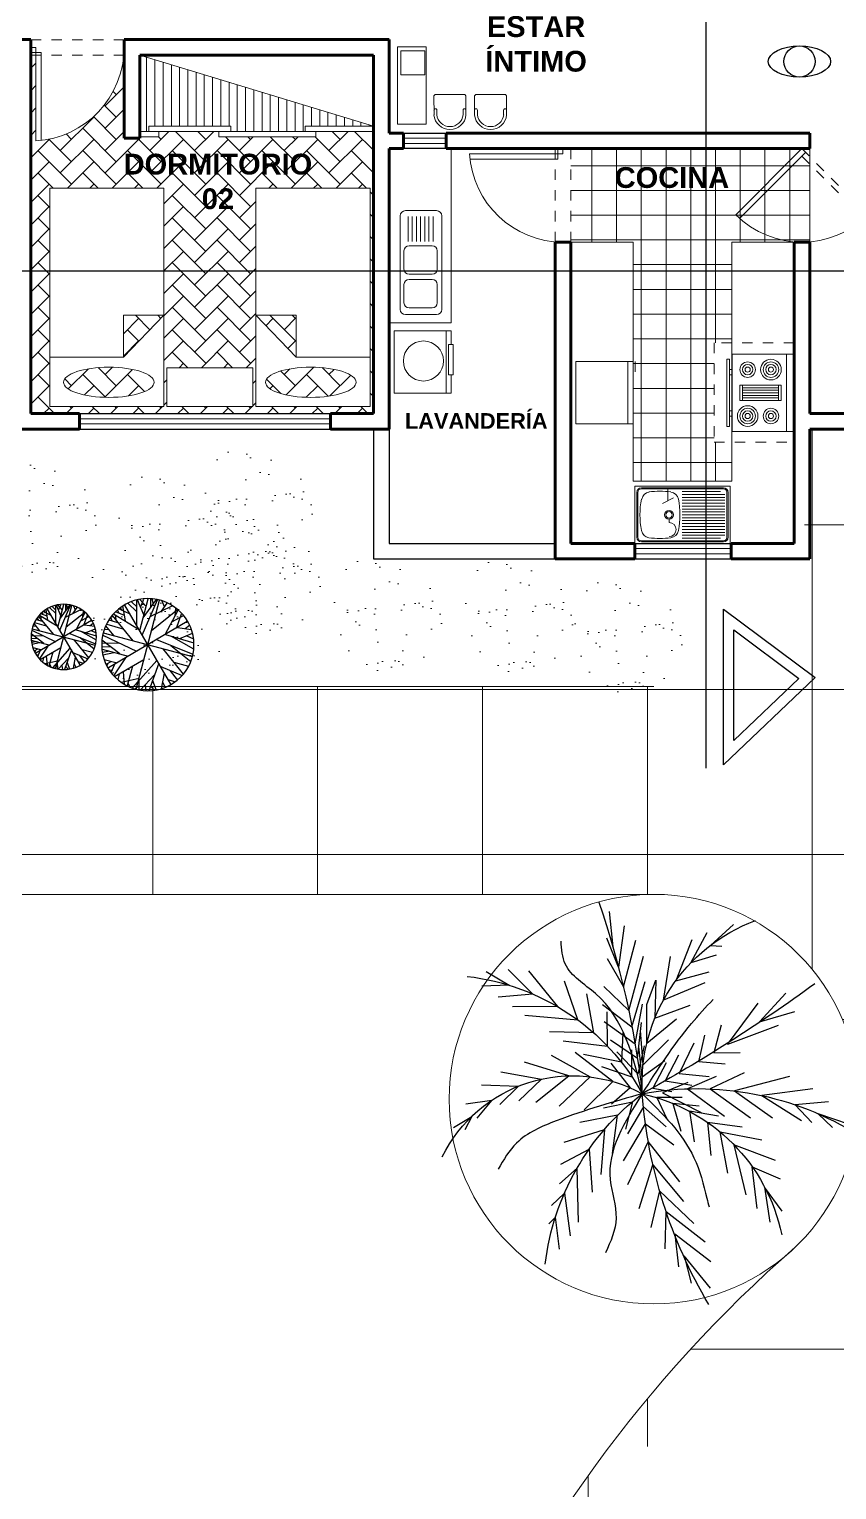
# Model space of a CAD drawing. Header units: millimetres. Extents: x 287 to 445, y 520 to 576.
# Drawn here: x 315.92 to 323.69, y 551.1 to 565.16 of the extents above; entities that cross this region are included whole.
import ezdxf

# ---------------------------------------------------------------- set-up
doc = ezdxf.new("R2010")
doc.units = ezdxf.units.MM
doc.header["$LTSCALE"] = 0.015
doc.linetypes.add('DASHED2', pattern=[9.525, 6.35, -3.175])
doc.layers.add('01 Corte', color=10, linetype='Continuous')
doc.layers.add('puntos alameda', color=94, linetype='Continuous')
for name, color, linetype, lineweight in [('Muebles', 11, 'Continuous', 20), ('Muros', 41, 'Continuous', 60), ('Muros Bajos', 20, 'Continuous', 30), ('pasto', 56, 'Continuous', 5), ('PISOS', 7, 'Continuous', 18), ('Proyecciones', 46, 'Continuous', 0), ('Puertas', 31, 'Continuous', 20), ('Texto', 133, 'Continuous', 20), ('Texturas', 38, 'Continuous', 0), ('Ventanas', 130, 'Continuous', 20), ('vereda', 31, 'Continuous', 13)]:
    doc.layers.add(name, color=color, linetype=linetype, lineweight=lineweight)

# ---------------------------------------------------------------- blocks, each defined once
blk = doc.blocks.new('lavanderia')
at = {"layer": 'Muebles'}
for p, q in [((417.526, 540.508), (417.826, 540.508)), ((417.476, 540.458), (417.476, 539.558)), ((417.552, 540.211), (417.552, 540.451)), ((417.592, 540.211), (417.592, 540.451)), ((417.632, 540.211), (417.632, 540.451)), ((417.632, 540.211), (417.632, 540.451)), ((417.672, 540.211), (417.672, 540.451)), ((417.712, 540.211), (417.712, 540.451)), ((417.752, 540.211), (417.752, 540.451)), ((417.752, 540.211), (417.752, 540.451)), ((417.792, 540.211), (417.792, 540.451)), ((417.876, 540.458), (417.876, 539.558)), ((417.512, 539.946), (417.512, 540.121)), ((417.562, 540.171), (417.782, 540.171)), ((417.832, 540.121), (417.832, 539.946)), ((417.512, 539.621), (417.512, 539.796)), ((417.562, 539.896), (417.782, 539.896)), ((417.562, 539.846), (417.782, 539.846)), ((417.832, 539.796), (417.832, 539.621)), ((417.826, 539.508), (417.526, 539.508)), ((417.562, 539.571), (417.782, 539.571))]:
    blk.add_line(p, q, dxfattribs=at)
for centre, start, end in [((417.526, 540.458), 90, 180), ((417.826, 540.458), 360, 90), ((417.562, 540.121), 90, 180), ((417.782, 540.121), 360, 90), ((417.562, 539.946), 180, 270), ((417.782, 539.946), 270, 360), ((417.562, 539.796), 90, 180), ((417.782, 539.796), 0, 90), ((417.526, 539.558), 180, 270), ((417.562, 539.621), 180, 270), ((417.782, 539.621), 270, 0), ((417.826, 539.558), 270, 360)]:
    blk.add_arc(centre, 0.05, start, end, dxfattribs=at)
blk = doc.blocks.new('lavadora')
at = {"layer": 'Muebles'}
for p, q in [((405.282, 529.162), (405.282, 528.562)), ((405.332, 529.162), (405.332, 528.562)), ((405.882, 529.162), (405.332, 529.162)), ((405.832, 528.562), (405.832, 529.162)), ((405.882, 529.032), (405.882, 529.162)), ((405.882, 528.562), (405.882, 528.739)), ((405.332, 528.562), (405.882, 528.562))]:
    blk.add_line(p, q, dxfattribs=at)
blk.add_lwpolyline([(405.854, 529.032), (405.9, 529.032), (405.9, 528.739), (405.854, 528.739)], close=True, dxfattribs=at)
blk.add_circle((405.613, 528.873), 0.193, dxfattribs=at)
blk = doc.blocks.new('sila')
at = {"layer": 'Muebles'}
for p, q in [((422.054, 545.478), (421.924, 545.348)), ((422.073, 545.457), (422.042, 545.426)), ((421.924, 545.332), (421.924, 545.348)), ((422.126, 545.13), (421.924, 545.332)), ((422.251, 545.279), (422.22, 545.248)), ((422.142, 545.13), (422.126, 545.13)), ((422.271, 545.26), (422.142, 545.13))]:
    blk.add_line(p, q, dxfattribs=at)
for centre, radius, start, end in [((422.032, 545.436), 0.014, 135, 315), ((422.153, 545.359), 0.155, 319.9791, 130.0209), ((422.153, 545.359), 0.127, 320.5027, 129.4973), ((422.23, 545.238), 0.014, 135, 315)]:
    blk.add_arc(centre, radius, start, end, dxfattribs=at)
blk = doc.blocks.new('persona')
blk.add_circle((422.895, 544.36), 0.15)
blk.add_ellipse((422.895, 544.36), major_axis=(0.3, 0), ratio=0.5)
blk = doc.blocks.new('cama 001')
at = {"layer": 'Muebles'}
for p, q in [((404.394, 530.802), (404.394, 528.702)), ((405.494, 530.802), (404.394, 530.802)), ((405.494, 528.702), (405.494, 530.802)), ((404.394, 529.579), (404.784, 529.176)), ((404.784, 529.579), (404.394, 529.579)), ((404.784, 529.176), (404.784, 529.579)), ((404.784, 529.176), (405.494, 529.176)), ((404.394, 528.702), (405.494, 528.702))]:
    blk.add_line(p, q, dxfattribs=at)
at = {"layer": 'Muebles', "extrusion": (0, 0, -1)}
blk.add_ellipse((404.924, 528.934), major_axis=(0.436, 0), ratio=0.332956, dxfattribs=at)
blk = doc.blocks.new('p04')
at = {"layer": 'Proyecciones', "linetype": 'DASHED2'}
for p, q in [((451.095, 543.079), (451.995, 543.079)), ((451.095, 542.929), (451.995, 542.929))]:
    blk.add_line(p, q, dxfattribs=at)
at = {"layer": 'Puertas'}
for p, q in [((451.145, 543.902), (451.145, 543.004)), ((451.195, 543.898), (451.195, 543.054)), ((451.095, 543.054), (451.195, 543.054)), ((451.095, 543.004), (451.145, 543.004))]:
    blk.add_line(p, q, dxfattribs=at)
blk.add_arc((451.095, 543.004), 0.9, 0, 86.8153, dxfattribs=at)
blk = doc.blocks.new('refrigeradora')
at = {"layer": 'Muebles'}
for p, q in [((420.11, 549.881), (420.11, 550.481)), ((420.16, 550.481), (420.71, 550.481)), ((420.16, 549.881), (420.16, 550.481)), ((420.66, 550.481), (420.66, 549.881)), ((420.71, 550.481), (420.71, 549.881)), ((420.73, 549.881), (420.73, 549.981)), ((420.71, 549.881), (420.16, 549.881))]:
    blk.add_line(p, q, dxfattribs=at)
blk = doc.blocks.new('cocina')
at = {"layer": 'Muebles'}
for p, q in [((421.594, 544.645), (421.594, 545.241)), ((421.594, 545.241), (422.339, 545.241)), ((421.594, 545.167), (422.339, 545.167)), ((422.339, 545.241), (422.339, 544.645)), ((421.892, 544.72), (421.892, 545.117)), ((421.892, 545.117), (422.041, 545.117)), ((421.892, 545.092), (422.041, 545.092)), ((421.917, 544.745), (421.917, 545.092)), ((421.942, 545.092), (421.942, 544.745)), ((421.967, 544.745), (421.967, 545.092)), ((421.991, 545.092), (421.991, 544.745)), ((422.016, 544.745), (422.016, 545.092)), ((422.041, 545.117), (422.041, 544.72)), ((422.041, 544.745), (421.892, 544.745)), ((422.041, 544.72), (421.892, 544.72)), ((422.339, 544.645), (421.594, 544.645)), ((421.644, 544.595), (421.644, 544.62)), ((421.644, 544.62), (422.29, 544.62)), ((422.29, 544.595), (421.644, 544.595)), ((421.743, 544.645), (421.743, 544.62)), ((421.793, 544.62), (421.793, 544.645)), ((422.141, 544.62), (422.141, 544.645)), ((422.19, 544.645), (422.19, 544.62)), ((422.29, 544.62), (422.29, 544.595))]:
    blk.add_line(p, q, dxfattribs=at)
for centre, radius in [((421.743, 545.018), 0.0994), ((421.743, 545.018), 0.0745), ((421.743, 545.018), 0.0497), ((421.743, 545.018), 0.0248), ((422.19, 545.018), 0.0745), ((422.19, 545.018), 0.0497), ((422.19, 545.018), 0.0248), ((421.743, 544.794), 0.0745), ((421.743, 544.794), 0.0497), ((422.19, 544.794), 0.0994), ((422.19, 544.794), 0.0745), ((422.19, 544.794), 0.0497), ((421.743, 544.794), 0.0248), ((422.19, 544.794), 0.0248)]:
    blk.add_circle(centre, radius, dxfattribs=at)
blk = doc.blocks.new('lavaplatos')
at = {"layer": 'Muebles'}
for p, q in [((423.153, 544.413), (423.703, 544.413)), ((423.153, 543.495), (423.153, 544.413)), ((423.167, 543.559), (423.167, 544.349)), ((423.178, 543.559), (423.178, 544.349)), ((423.212, 544.394), (423.644, 544.394)), ((423.212, 544.383), (423.644, 544.383)), ((423.428, 544.383), (423.461, 544.383)), ((423.678, 544.349), (423.678, 543.559)), ((423.689, 544.349), (423.689, 543.559)), ((423.703, 544.413), (423.703, 543.495)), ((423.703, 544.341), (423.703, 543.641)), ((423.703, 544.341), (423.703, 543.641)), ((423.703, 544.341), (423.703, 543.641)), ((423.592, 544.041), (423.537, 544.147)), ((423.153, 544.11), (423.153, 544.055)), ((423.385, 544.083), (423.355, 544.083)), ((423.678, 544.094), (423.564, 544.094)), ((423.203, 543.956), (423.203, 543.588)), ((423.231, 543.956), (423.231, 543.546)), ((423.259, 543.956), (423.259, 543.546)), ((423.287, 543.956), (423.287, 543.546)), ((423.316, 543.956), (423.316, 543.546)), ((423.344, 543.956), (423.344, 543.546)), ((423.372, 543.956), (423.372, 543.546)), ((423.4, 543.956), (423.4, 543.546)), ((423.428, 543.956), (423.428, 543.546)), ((423.456, 543.956), (423.456, 543.546)), ((423.484, 543.956), (423.484, 543.546)), ((423.512, 543.956), (423.512, 543.546)), ((423.54, 543.956), (423.54, 543.546)), ((423.568, 543.956), (423.568, 543.546)), ((423.596, 543.956), (423.596, 543.546)), ((423.624, 543.956), (423.624, 543.546)), ((423.652, 543.956), (423.652, 543.586)), ((423.153, 543.495), (423.703, 543.495)), ((423.212, 543.525), (423.644, 543.525)), ((423.212, 543.514), (423.644, 543.514))]:
    blk.add_line(p, q, dxfattribs=at)
for radius in [0.0427, 0.0427, 0.0309]:
    blk.add_circle((423.428, 544.083), radius, dxfattribs=at)
for centre, radius, start, end in [((423.212, 544.349), 0.0449, 90, 180), ((423.212, 544.349), 0.0337, 90, 180), ((423.291, 544.266), 0.0842, 100.3812, 172.77), ((423.428, 543.521), 0.842, 79.6188, 100.3812), ((423.564, 544.263), 0.0842, 7.23, 79.6188), ((423.644, 544.349), 0.0449, 0, 90), ((423.644, 544.349), 0.0337, 0, 90), ((424.043, 544.171), 0.842, 172.77, 187.23), ((422.813, 544.171), 0.842, 352.77, 7.23), ((423.291, 544.075), 0.0842, 187.23, 259.6188), ((423.286, 544.083), 0.0681, 180.4616, 359.5384), ((423.564, 544.075), 0.0842, 280.3812, 352.77), ((423.428, 544.821), 0.842, 259.6188, 280.3812), ((423.212, 543.559), 0.0449, 180, 270), ((423.212, 543.559), 0.0337, 180, 270), ((423.644, 543.559), 0.0337, 270, 0), ((423.644, 543.559), 0.0449, 270, 0)]:
    blk.add_arc(centre, radius, start, end, dxfattribs=at)
blk = doc.blocks.new('i')
at = {"layer": 'puntos alameda'}
for points in [[(6835.981, 3374.241), (6835.398, 3373.521), (6835.552, 3374.13)], [(6835.987, 3373.656), (6835.19, 3373.046), (6835.273, 3373.768)], [(6832.641, 3373.377), (6832.552, 3372.668), (6832.406, 3372.816)], [(6834.981, 3373.371), (6835, 3372.54), (6835.865, 3373.21)], [(6832.468, 3372.408), (6832.753, 3372.134), (6832.879, 3373.081)], [(6833.062, 3372.776), (6833.031, 3371.583), (6832.641, 3371.927)], [(6835.612, 3372.807), (6834.856, 3372.087), (6834.662, 3372.899)], [(6837.565, 3372.532), (6837.177, 3372.003), (6837.292, 3372.781)], [(6834.406, 3372.479), (6834.705, 3371.511), (6835.381, 3372.319)], [(6837.014, 3372.473), (6836.905, 3371.557), (6837.521, 3371.821)], [(6832.671, 3371.496), (6833.299, 3371.162), (6833.362, 3372.115)], [(6837.415, 3371.413), (6836.5, 3371.068), (6836.763, 3372.171)], [(6832.743, 3371.013), (6833.635, 3370.731), (6833.554, 3371.725)], [(6835.301, 3371.888), (6834.601, 3370.996), (6834.149, 3371.95)], [(6836.362, 3371.693), (6836.193, 3370.784), (6837.113, 3370.959)], [(6834.055, 3371.423), (6834.54, 3370.606), (6835.169, 3371.071)], [(6833.814, 3371.262), (6833.927, 3370.416), (6833.091, 3370.574)], [(6836.157, 3370.438), (6835.519, 3370.327), (6835.623, 3371.004)], [(6836.678, 3370.678), (6835.916, 3370.571), (6835.986, 3371.306)], [(6830.299, 3370.685), (6830.7, 3370.44), (6830.549, 3370.737)], [(6833.617, 3370.247), (6834.254, 3370.115), (6834.101, 3370.72)], [(6834.999, 3370.672), (6834.496, 3370.226), (6834.145, 3370.822)], [(6835.729, 3370.212), (6835.146, 3370.151), (6835.322, 3370.763)], [(6839.056, 3370.617), (6838.362, 3370.38), (6838.681, 3370.684)], [(6830.569, 3370.159), (6831.147, 3370.081), (6830.817, 3370.479)], [(6835.357, 3370.023), (6834.794, 3370.024), (6835.008, 3370.48)], [(6836.103, 3369.561), (6835.469, 3369.83), (6836.293, 3370.434)], [(6836.728, 3369.474), (6835.971, 3369.832), (6836.863, 3370.468)], [(6837.724, 3369.557), (6836.509, 3369.875), (6837.355, 3370.475)], [(6838.24, 3369.829), (6837.114, 3369.978), (6837.99, 3370.53)], [(6838.589, 3370.121), (6837.853, 3370.183), (6838.223, 3370.573)], [(6830.915, 3369.74), (6831.734, 3369.771), (6831.32, 3370.173)], [(6831.343, 3369.452), (6832.244, 3369.615), (6831.745, 3370.098)], [(6832.121, 3370.122), (6832.85, 3369.542), (6831.871, 3369.24)], [(6832.458, 3369.085), (6833.32, 3369.566), (6832.631, 3370.21)], [(6833.188, 3370.295), (6833.819, 3369.668), (6832.99, 3369.025)], [(6833.774, 3369.263), (6834.206, 3369.808), (6833.795, 3370.17)], [(6835.481, 3369.687), (6834.917, 3369.919), (6835.774, 3370.35)], [(6834.998, 3369.258), (6834.706, 3369.813), (6835.126, 3369.89)], [(6835.566, 3369.757), (6834.98, 3369.663), (6835.282, 3369.075)], [(6833.567, 3369.333), (6834.24, 3369.566), (6834.239, 3368.968)], [(6833.906, 3369.01), (6834.384, 3369.503), (6834.519, 3368.877)], [(6834.969, 3369.208), (6834.469, 3369.574), (6834.393, 3368.904)], [(6835.615, 3368.822), (6835.289, 3369.489), (6835.95, 3369.556)], [(6834.04, 3368.585), (6834.009, 3369.241), (6833.172, 3369.069)], [(6833.769, 3368.748), (6834.365, 3369.149), (6834.455, 3368.36)], [(6835.054, 3368.749), (6834.489, 3369.296), (6834.434, 3368.542)], [(6836.308, 3369.282), (6835.723, 3369.236), (6835.855, 3368.643)], [(6832.721, 3368.767), (6833.701, 3368.886), (6833.695, 3368.131)], [(6833.627, 3368.342), (6834.313, 3368.835), (6834.474, 3367.961)], [(6835.228, 3368.293), (6834.57, 3368.829), (6834.571, 3367.967)], [(6836.218, 3368.424), (6836.052, 3369.037), (6836.633, 3369.025)], [(6837.474, 3368.431), (6836.358, 3368.847), (6837.031, 3367.937)], [(6833.237, 3367.73), (6833.394, 3368.59), (6832.424, 3368.568)], [(6833.59, 3367.968), (6834.244, 3368.457), (6834.537, 3367.459)], [(6831.876, 3368.201), (6833.046, 3368.307), (6832.755, 3367.453)], [(6833.621, 3367.568), (6834.173, 3368.101), (6834.498, 3366.895)], [(6834.571, 3367.967), (6834.773, 3367.426), (6834.751, 3368.265), (6835.531, 3367.979)], [(6837.645, 3367.716), (6837.061, 3368.348), (6837.844, 3368.117)], [(6831.504, 3367.19), (6832.055, 3367.735), (6831.284, 3367.804)], [(6831.956, 3367.22), (6832.598, 3368.011), (6831.605, 3368.019)], [(6835.858, 3367.483), (6834.938, 3367.872), (6835.099, 3366.908)], [(6831.019, 3367.237), (6831.527, 3367.539), (6830.921, 3367.561)], [(6833.695, 3366.952), (6834.054, 3367.572), (6834.328, 3366.546)], [(6834.068, 3366.224), (6833.944, 3367.137), (6833.685, 3366.497)], [(6835.57, 3366.533), (6835.212, 3367.441), (6835.95, 3367.242)], [(6836.104, 3366.873), (6835.546, 3367.044), (6835.904, 3366.371)], [(6833.743, 3365.911), (6833.821, 3366.688)], [(6836.49, 3366.2), (6835.979, 3366.658), (6836.228, 3366.676)]]:
    blk.add_lwpolyline(points, dxfattribs=at)
for centre, radius, start, end in [((6845.114, 3369.143), 10.672, 149.2725, 175.7189), ((6837.864, 3374.365), 5.577, 186.8007, 232.5313), ((6833.609, 3373.876), 4.03, 282.3691, 348.2759), ((6832.926, 3372.746), 3.204, 206.1678, 298.8527), ((6835.697, 3376.513), 6.687, 259.4397, 302.1776), ((6830.032, 3372.38), 5.067, 276.4241, 331.1994), ((6814.481, 3372.25), 20.124, 341.0229, 353.4051), ((6838.322, 3369.721), 3.856, 176.7505, 249.5716), ((6816.597, 3337.663), 36.895, 53.9971, 61.0215)]:
    blk.add_arc(centre, radius, start, end, dxfattribs=at)
for points in [[(6834.472, 3369.939), (6833.762, 3371.844), (6833.893, 3372.69), (6833.66, 3373.458)], [(6834.472, 3369.939), (6835.615, 3371.353), (6835.902, 3372.251), (6835.948, 3372.439)], [(6834.472, 3369.939), (6832.571, 3370.538), (6831.694, 3371.028), (6831.285, 3371.607)], [(6834.472, 3369.939), (6833.439, 3367.726), (6832.769, 3367.07), (6832.677, 3366.563)], [(6834.472, 3369.939), (6835.56, 3368.386), (6836.04, 3367.852)]]:
    blk.add_spline(points, degree=3, dxfattribs=at)
blk = doc.blocks.new('Tree - deciduous plan')
for p, q in [((-22.0458, 42.0753), (-16.5881, 57.6486)), ((-12.5388, 54.9406), (-7.9613, 59.4546)), ((-12.3627, 32.1443), (-12.5388, 58.7776)), ((-5.3205, 59.6806), (16.5105, 16.7963)), ((2.426, 54.9406), (-1.4472, 59.9056)), ((0, 59.9996), (0, -60)), ((0.4894, 48.6208), (3.6584, 59.6806)), ((18.2711, 35.5298), (5.419, 59.6806)), ((9.8203, 51.5549), (12.8133, 58.5516)), ((19.6795, 19.5047), (16.3344, 57.6486)), ((-45.8134, 38.2383), (-40.5318, 33.0471)), ((-43.8768, 36.4326), (-44.405, 40.2696)), ((42, 42), (-42, -42)), ((42, -42), (-42, 42)), ((-40.1797, 44.558), (-36.4825, 43.2038)), ((-37.0107, 47.0408), (-35.25, 35.5298)), ((-32.6092, 50.4264), (-23.2782, 23.5674)), ((-31.2008, 51.1035), (-0.2149, 20.1818)), ((-26.4472, 46.5894), (-26.2712, 53.8116)), ((-21.1656, 55.8436), (-0.0388, 45.0094)), ((17.0387, 51.1035), (23.2006, 55.1666)), ((17.7429, 43.6552), (25.4894, 54.2636)), ((31.6513, 50.8778), (30.2429, 30.5643)), ((31.1232, 42.5267), (35.8767, 48.1693)), ((-32.2571, 20.6333), (-59.1937, 9.348)), ((-56.0247, 20.859), (-20.8134, 20.859)), ((-54.7923, 24.4702), (-47.75, 21.0847)), ((-53.2078, 27.4044), (-40.1797, 20.859)), ((-49.8627, 32.8214), (-32.7853, 32.8214)), ((54.3626, 25.3731), (20.9119, 0.3198)), ((23.3767, 23.3417), (53.3063, 27.4044)), ((36.2288, 25.1474), (48.9049, 35.0784)), ((37.1091, 37.1098), (46.6161, 37.5612)), ((-59.7219, 2.8025), (-12.0106, 12.0565)), ((-58.6656, 12.7336), (-35.9543, 7.5424)), ((-57.081, 17.9248), (-47.0458, 14.7649)), ((-54.6162, -24.7335), (-20.2853, 0.0941)), ((29.3626, -6.6771), (59.4682, 7.091)), ((38.5175, 13.4107), (58.2359, 13.6364)), ((-60, 0), (60, 0)), ((-59.7219, -4.8714), (-54.2641, -6.6771)), ((-45.2853, -0.1316), (-59.0177, -10.0627)), ((-58.4895, -12.3197), (-36.4825, -11.6426)), ((-57.081, -18.4138), (-45.2853, -17.9624)), ((-52.6797, -18.188), (-55.4966, -22.0251)), ((-53.2078, -27.442), (-16.7641, -16.6081)), ((-14.8275, -15.0282), (-14.6515, -57.6865)), ((-10.074, -10.0627), (-2.5036, -59.7178)), ((9.2922, -9.1598), (59.6443, -2.8401)), ((18.6232, -18.6394), (26.7218, -53.3981)), ((18.7992, -18.6394), (57.3556, -17.2853)), ((26.3697, -18.4138), (58.9401, -9.8369)), ((38.1654, -18.188), (52.426, -29.0219)), ((-38.9472, -29.0219), (-51.4472, -30.6018)), ((-47.2219, -19.3166), (-50.2148, -26.3135)), ((-46.5177, -30.1504), (-49.5106, -33.536)), ((-32.4331, -32.4075), (-48.1021, -35.5674)), ((-43.7008, -34.6645), (-46.6937, -37.373)), ((-35.9543, -22.4765), (-44.0529, -40.5329)), ((-24.6867, -37.8244), (-38.7712, -45.7241)), ((-19.9331, -20.2194), (-28.5599, -52.721)), ((-14.6515, -36.2445), (-27.6797, -52.9467)), ((-14.6515, -32.1818), (-3.912, -59.4922)), ((-6.2008, -36.2445), (17.919, -57.0094)), ((-0.0388, -19.0909), (25.8415, -53.8495)), ((22.8485, -36.4702), (35.3485, -48.4326)), ((30.419, -30.1504), (32.3556, -50.0125)), ((31.4753, -31.279), (49.6091, -33.3103)), ((41.5105, -32.6332), (46.088, -38.0501)), ((45.9119, -24.0564), (55.595, -22.2508)), ((-26.2712, -43.9185), (-34.7219, -48.6583)), ((-14.6515, -47.3041), (-25.0388, -54.3009)), ((-21.5177, -45.4984), (-19.9331, -56.1065)), ((-8.4895, -47.5298), (-11.4825, -58.5893)), ((-6.3768, -52.721), (-9.3698, -58.815)), ((8.4119, -53.1724), (3.8344, -59.4922)), ((5.9471, -46.6269), (10.5246, -58.5893)), ((24.7852, -44.8213), (23.0246, -54.978))]:
    blk.add_line(p, q)
blk.add_circle((0, 0), 60)

msp = doc.modelspace()

# ---------------------------------------------------------------- hatches: boundary and pattern name
at = {"layer": 'Muebles'}
h = msp.add_hatch(dxfattribs=at)
h.set_pattern_fill('LINE', color=256, scale=0.025, angle=90, style=0)
h.set_pattern_definition([(90, (-85.85927, 32.8258), (-0.079375, 5e-18), [])])
h.paths.add_polyline_path([(316.982, 564.909), (316.982, 564.174), (317.07, 564.174), (317.07, 564.224), (317.859, 564.224), (317.859, 564.174), (318.576, 564.174), (318.576, 564.224), (319.232, 564.224)])
at = {"layer": 'pasto', "ltscale": 0.3}
h = msp.add_hatch(dxfattribs=at)
h.set_pattern_fill('AR-SAND', color=256, scale=0.008, style=0)
h.set_pattern_definition([(37.5, (334.00488, 340.71792), (-0.01280025, 0.3915306), [0, -0.308864, 0, -0.34544, 0, -0.3302]), (7.5, (334.0049, 340.7179), (0.3596186, 0.5734601), [0, -0.166624, 0, -0.278384, 0, -0.10668]), (327.5, (333.75494, 340.71792), (0.6327939, 0.00114975), [0, -0.1016, 0, -0.36576, 0, -0.47752]), (317.5, (333.75494, 340.7179), (0.6108452, 0.1783435), [0, -0.0508, 0, -0.239776, 0, -0.27432])])
edge = h.paths.add_edge_path()
edge.add_arc((318.069, 560.572), 0.588, 0, 360)
h = msp.add_hatch(dxfattribs=at)
h.set_pattern_fill('AR-SAND', color=256, scale=0.008, style=0)
h.set_pattern_definition([(37.5, (331.9228, 340.6125), (-0.01280025, 0.3915306), [0, -0.308864, 0, -0.34544, 0, -0.3302]), (7.5, (331.9228, 340.6125), (0.3596186, 0.5734601), [0, -0.166624, 0, -0.278384, 0, -0.10668]), (327.5, (331.67286, 340.6125), (0.6327939, 0.00114975), [0, -0.1016, 0, -0.36576, 0, -0.47752]), (317.5, (331.67286, 340.6125), (0.6108452, 0.1783435), [0, -0.0508, 0, -0.239776, 0, -0.27432])])
edge = h.paths.add_edge_path()
edge.add_arc((315.987, 560.467), 0.588, 0, 360)
h = msp.add_hatch(dxfattribs=at)
h.set_pattern_fill('AR-SAND', color=256, scale=0.008, style=0)
h.set_pattern_definition([(37.5, (333.1716, 340.47715), (-0.01280025, 0.3915306), [0, -0.308864, 0, -0.34544, 0, -0.3302]), (7.5, (333.1716, 340.47715), (0.3596186, 0.5734601), [0, -0.166624, 0, -0.278384, 0, -0.10668]), (327.5, (332.92166, 340.47715), (0.6327939, 0.00114975), [0, -0.1016, 0, -0.36576, 0, -0.47752]), (317.5, (332.92166, 340.47715), (0.6108452, 0.1783435), [0, -0.0508, 0, -0.239776, 0, -0.27432])])
edge = h.paths.add_edge_path()
edge.add_arc((317.236, 560.332), 0.588, 0, 360)
h = msp.add_hatch(dxfattribs=at)
h.set_pattern_fill('AR-SAND', color=256, scale=0.008, style=0)
h.set_pattern_definition([(37.5, (333.83615, 340.1482), (-0.01280025, 0.3915306), [0, -0.308864, 0, -0.34544, 0, -0.3302]), (7.5, (333.83615, 340.1482), (0.3596186, 0.5734601), [0, -0.166624, 0, -0.278384, 0, -0.10668]), (327.5, (333.5862, 340.1482), (0.6327939, 0.00114975), [0, -0.1016, 0, -0.36576, 0, -0.47752]), (317.5, (333.5862, 340.1482), (0.6108452, 0.1783435), [0, -0.0508, 0, -0.239776, 0, -0.27432])])
edge = h.paths.add_edge_path()
edge.add_arc((317.9, 560.003), 0.588, 0, 360)
h = msp.add_hatch(dxfattribs=at)
h.set_pattern_fill('AR-SAND', color=256, scale=0.008, style=0)
h.set_pattern_definition([(37.5, (334.07968, 340.02154), (-0.01280025, 0.3915306), [0, -0.308864, 0, -0.34544, 0, -0.3302]), (7.5, (334.0797, 340.02154), (0.3596186, 0.5734601), [0, -0.166624, 0, -0.278384, 0, -0.10668]), (327.5, (333.82975, 340.02154), (0.6327939, 0.00114975), [0, -0.1016, 0, -0.36576, 0, -0.47752]), (317.5, (333.82975, 340.02154), (0.6108452, 0.1783435), [0, -0.0508, 0, -0.239776, 0, -0.27432])])
edge = h.paths.add_edge_path()
edge.add_arc((318.144, 559.876), 0.588, 0, 360)
h = msp.add_hatch(dxfattribs=at)
h.set_pattern_fill('AR-SAND', color=256, scale=0.008, style=0)
h.set_pattern_definition([(37.5, (332.80404, 339.58585), (-0.01280025, 0.3915306), [0, -0.308864, 0, -0.34544, 0, -0.3302]), (7.5, (332.80404, 339.58585), (0.3596186, 0.5734601), [0, -0.166624, 0, -0.278384, 0, -0.10668]), (327.5, (332.5541, 339.58585), (0.6327939, 0.00114975), [0, -0.1016, 0, -0.36576, 0, -0.47752]), (317.5, (332.5541, 339.58585), (0.6108452, 0.1783435), [0, -0.0508, 0, -0.239776, 0, -0.27432])])
edge = h.paths.add_edge_path()
edge.add_arc((316.868, 559.44), 0.588, 0, 360)
h = msp.add_hatch(dxfattribs=at)
h.set_pattern_fill('AR-SAND', color=256, scale=0.008, style=0)
h.set_pattern_definition([(37.5, (333.27763, 339.7169), (-0.01280025, 0.3915306), [0, -0.308864, 0, -0.34544, 0, -0.3302]), (7.5, (333.27763, 339.7169), (0.3596186, 0.5734601), [0, -0.166624, 0, -0.278384, 0, -0.10668]), (327.5, (333.0277, 339.7169), (0.6327939, 0.00114975), [0, -0.1016, 0, -0.36576, 0, -0.47752]), (317.5, (333.0277, 339.7169), (0.6108452, 0.1783435), [0, -0.0508, 0, -0.239776, 0, -0.27432])])
edge = h.paths.add_edge_path()
edge.add_arc((317.342, 559.571), 0.588, 0, 360)
h = msp.add_hatch(dxfattribs=at)
h.set_pattern_fill('AR-SAND', color=256, scale=0.008, style=0)
h.set_pattern_definition([(37.5, (335.24787, 339.66464), (-0.01280025, 0.3915306), [0, -0.308864, 0, -0.34544, 0, -0.3302]), (7.5, (335.24787, 339.66464), (0.3596186, 0.5734601), [0, -0.166624, 0, -0.278384, 0, -0.10668]), (327.5, (334.99793, 339.66464), (0.6327939, 0.00114975), [0, -0.1016, 0, -0.36576, 0, -0.47752]), (317.5, (334.99793, 339.66464), (0.6108452, 0.1783435), [0, -0.0508, 0, -0.239776, 0, -0.27432])])
edge = h.paths.add_edge_path()
edge.add_arc((319.312, 559.519), 0.588, 0, 360)
h = msp.add_hatch(dxfattribs=at)
h.set_pattern_fill('AR-SAND', color=256, scale=0.008, style=0)
h.set_pattern_definition([(37.5, (336.50996, 339.65396), (-0.01280025, 0.3915306), [0, -0.308864, 0, -0.34544, 0, -0.3302]), (7.5, (336.50996, 339.65396), (0.3596186, 0.5734601), [0, -0.166624, 0, -0.278384, 0, -0.10668]), (327.5, (336.26002, 339.65396), (0.6327939, 0.00114975), [0, -0.1016, 0, -0.36576, 0, -0.47752]), (317.5, (336.26, 339.65396), (0.6108452, 0.1783435), [0, -0.0508, 0, -0.239776, 0, -0.27432])])
edge = h.paths.add_edge_path()
edge.add_arc((320.574, 559.508), 0.588, 0, 360)
h = msp.add_hatch(dxfattribs=at)
h.set_pattern_fill('AR-SAND', color=256, scale=0.008, style=0)
h.set_pattern_definition([(37.5, (337.56255, 339.4584), (-0.01280025, 0.3915306), [0, -0.308864, 0, -0.34544, 0, -0.3302]), (7.5, (337.56255, 339.4584), (0.3596186, 0.5734601), [0, -0.166624, 0, -0.278384, 0, -0.10668]), (327.5, (337.3126, 339.4584), (0.6327939, 0.00114975), [0, -0.1016, 0, -0.36576, 0, -0.47752]), (317.5, (337.3126, 339.4584), (0.6108452, 0.1783435), [0, -0.0508, 0, -0.239776, 0, -0.27432])])
edge = h.paths.add_edge_path()
edge.add_arc((321.627, 559.313), 0.588, 0, 360)
at = {"layer": 'PISOS'}
h = msp.add_hatch(dxfattribs=at)
h.set_pattern_fill('NET', color=256, scale=0.5, style=0)
h.set_pattern_definition([(180, (667.9433, 0), (0, 1.5875), []), (90, (667.9433, 0), (1.5875, 1e-16), [])])
h.paths.add_polyline_path([(315.357, 558.83), (321.932, 558.83, -0.022651), (322.291, 558.814, 0.441003), (323.382, 559.809), (323.382, 560.059), (323.382, 560.209), (323.382, 561.309), (323.767, 561.309), (326.457, 561.309), (326.457, 560.433, 0.632615), (325.006, 557.372, -0.173054), (325.903, 554.859), (323.903, 554.859, 0.414214), (321.932, 556.83), (315.209, 556.83)])
h = msp.add_hatch(dxfattribs=at)
h.set_pattern_fill('NET', color=256, style=0)
h.set_pattern_definition([(0, (-12.079, 0), (0, 3.175), []), (90, (-12.079, 0), (-3.175, 2e-16), [])])
h.paths.add_polyline_path([(327.932, 550.859), (327.932, 552.359, 0.120804), (323.769, 551.338, 0.279427), (325.903, 554.859), (323.903, 554.859, -0.225052), (323.18, 553.333, 0.144371), (319.379, 547.195, -0.052475), (321.508, 547.228, -0.262989)])
h = msp.add_hatch(dxfattribs=at)
h.set_pattern_fill('NET', color=256, style=0)
h.set_pattern_definition([(180, (667.9433, 0), (0, 3.175), []), (90, (667.9433, 0), (3.175, 2e-16), [])])
h.paths.add_polyline_path([(323.18, 553.333, 0.225052), (323.903, 554.859), (325.903, 554.859, -0.279427), (323.769, 551.338, -0.120804), (327.932, 552.359), (327.932, 550.859, 0.11104), (324.722, 550.137), (321.604, 551.643, -0.045357)])
at = {"layer": 'Texturas'}
h = msp.add_hatch(dxfattribs=at)
h.set_pattern_fill('AR-HBONE', color=256, scale=0.0015, style=0)
h.set_pattern_definition([(135, (741.77364, 32.8258), (-2e-17, 0.215526147), [0.4572, -0.1524]), (45, (741.66588, 32.93356), (-2e-17, 0.215526147), [0.4572, -0.1524])])
h.paths.add_polyline_path([(315.932, 564.909), (315.982, 564.909), (315.982, 564.085, 0.374059), (316.829, 564.909), (316.832, 564.909), (316.832, 564.109), (316.982, 564.109), (316.982, 564.124), (317.167, 564.124), (317.167, 564.174), (317.744, 564.174), (317.744, 564.124), (318.677, 564.124), (318.677, 564.174), (319.232, 564.174), (319.232, 561.459), (318.82, 561.459), (316.401, 561.459), (315.932, 561.459)])
h.paths.add_polyline_path([(318.099, 561.527), (319.199, 561.527), (319.199, 563.627), (318.099, 563.627)], flags=16)
h.paths.add_polyline_path([(317.214, 563.627), (316.114, 563.627), (316.114, 561.527), (317.214, 561.527)], flags=16)
h.paths.add_polyline_path([(318.099, 562.405), (318.489, 562.002), (318.489, 562.405)], flags=0)
h.paths.add_polyline_path([(317.214, 562.405), (316.825, 562.405), (316.825, 562.002)], flags=16)
h.paths.add_polyline_path([(317.243, 561.9), (317.243, 561.528), (318.072, 561.528), (318.072, 561.9)], flags=16)
edge = h.paths.add_edge_path(flags=0)
edge.add_ellipse((318.629, 561.76), major_axis=(-0.436, 0), ratio=0.332956, start_angle=0, end_angle=360, ccw=False)
edge = h.paths.add_edge_path(flags=0)
edge.add_ellipse((316.685, 561.76), major_axis=(0.436, 0), ratio=0.332956, start_angle=0, end_angle=360)
h.paths.add_polyline_path([(318.652, 563.985), (316.818, 563.985), (316.818, 563.428), (318.652, 563.428)], flags=24)
h = msp.add_hatch(dxfattribs=at)
h.set_pattern_fill('NET,_O', color=256, scale=0.075)
h.set_pattern_definition([(0, (-85.85927, 32.8258), (0, 0.238125), []), (90, (-85.85927, 32.8258), (-0.238125, 1e-17), [])])
h.paths.add_polyline_path([(322.682, 563.109), (323.282, 563.109), (323.432, 563.109), (323.432, 564.009), (321.132, 564.009), (321.132, 563.109), (321.732, 563.109), (321.732, 560.809), (322.682, 560.809), (322.682, 561.182), (322.512, 561.182), (322.512, 562.139), (322.682, 562.139)])
h.paths.add_polyline_path([(321.537, 563.856), (322.675, 563.856), (322.675, 563.599), (321.537, 563.599)], flags=24)

# ---------------------------------------------------------------- linework, layer by layer
at = {"layer": '01 Corte'}
for p, q in [((322.437, 558.046), (322.437, 571.334)), ((348.295, 562.829), (307.4, 562.829))]:
    msp.add_line(p, q, dxfattribs=at)
msp.add_lwpolyline([(322.602, 558.078), (322.602, 559.575), (323.484, 558.917), (322.602, 558.078)], dxfattribs=at)
msp.add_lwpolyline([(322.702, 558.311), (322.702, 559.376), (323.329, 558.907)], close=True, dxfattribs=at)
at = {"layer": 'Muebles'}
for p, q in [((319.232, 564.224), (316.982, 564.909)), ((319.232, 564.174), (316.982, 564.174)), ((317.167, 564.124), (316.982, 564.124)), ((317.07, 564.224), (317.07, 564.174)), ((317.859, 564.224), (317.07, 564.224)), ((317.167, 564.174), (317.167, 564.124)), ((317.744, 564.174), (317.744, 564.124)), ((318.677, 564.124), (317.744, 564.124)), ((317.859, 564.224), (317.859, 564.174)), ((319.232, 564.224), (318.576, 564.224)), ((318.576, 564.224), (318.576, 564.174)), ((318.677, 564.174), (318.677, 564.124)), ((319.982, 562.333), (319.982, 564.009)), ((321.132, 563.109), (321.732, 563.109)), ((321.732, 560.809), (321.732, 563.109)), ((322.682, 563.109), (323.282, 563.109)), ((322.682, 560.809), (322.682, 563.109)), ((319.382, 562.333), (319.982, 562.333)), ((321.732, 560.809), (322.682, 560.809))]:
    msp.add_line(p, q, dxfattribs=at)
for points in [[(319.463, 564.989), (319.741, 564.989), (319.741, 564.244), (319.463, 564.244)], [(319.497, 564.95), (319.728, 564.95), (319.728, 564.719), (319.497, 564.719)], [(317.243, 561.528), (318.072, 561.528), (318.072, 561.9), (317.243, 561.9)]]:
    msp.add_lwpolyline(points, close=True, dxfattribs=at)
at = {"layer": 'Muros'}
for p, q in [((315.782, 565.059), (315.932, 565.059)), ((315.932, 561.459), (315.932, 565.059)), ((316.832, 565.059), (316.832, 564.909)), ((316.832, 565.059), (319.382, 565.059)), ((319.382, 564.159), (319.382, 565.059)), ((316.832, 564.909), (316.832, 564.109)), ((316.982, 564.909), (316.982, 564.109)), ((316.982, 564.909), (319.232, 564.909)), ((319.232, 561.459), (319.232, 564.909)), ((316.832, 564.109), (316.982, 564.109)), ((319.382, 564.159), (319.521, 564.159)), ((319.521, 564.159), (319.521, 564.009)), ((319.933, 564.159), (323.432, 564.159)), ((319.933, 564.159), (319.933, 564.009)), ((323.432, 564.009), (323.432, 564.159)), ((319.382, 564.009), (319.521, 564.009)), ((319.382, 561.309), (319.382, 564.009)), ((319.933, 564.009), (323.432, 564.009)), ((320.982, 563.109), (321.132, 563.109)), ((320.982, 560.059), (320.982, 563.109)), ((321.132, 560.209), (321.132, 563.109)), ((323.282, 563.109), (323.432, 563.109)), ((323.282, 560.209), (323.282, 563.109)), ((323.432, 561.459), (323.432, 563.109)), ((315.932, 561.459), (316.401, 561.459)), ((316.401, 561.309), (316.401, 561.459)), ((318.82, 561.459), (319.232, 561.459)), ((318.82, 561.309), (318.82, 561.459)), ((323.432, 561.459), (323.817, 561.459)), ((315.782, 561.309), (315.932, 561.309)), ((315.932, 561.309), (316.401, 561.309)), ((318.82, 561.309), (319.382, 561.309)), ((323.432, 561.309), (323.817, 561.309)), ((323.432, 560.209), (323.432, 561.309)), ((321.132, 560.209), (321.75, 560.209)), ((321.75, 560.059), (321.75, 560.209)), ((322.677, 560.209), (323.132, 560.209)), ((322.677, 560.059), (322.677, 560.209)), ((323.132, 560.209), (323.282, 560.209)), ((323.432, 560.059), (323.432, 560.209)), ((320.982, 560.059), (321.75, 560.059)), ((322.677, 560.059), (323.132, 560.059)), ((323.132, 560.059), (323.282, 560.059)), ((323.282, 560.059), (323.432, 560.059))]:
    msp.add_line(p, q, dxfattribs=at)
at = {"layer": 'Muros Bajos'}
for p, q in [((319.521, 564.159), (319.933, 564.159)), ((319.933, 564.009), (319.521, 564.009)), ((316.401, 561.459), (318.82, 561.459)), ((316.401, 561.309), (318.82, 561.309)), ((319.232, 561.309), (319.232, 560.209)), ((319.382, 561.309), (319.382, 560.209)), ((319.232, 560.209), (319.232, 560.059)), ((319.382, 560.209), (320.982, 560.209)), ((321.749, 560.209), (322.677, 560.209)), ((319.232, 560.059), (319.382, 560.059)), ((319.382, 560.059), (320.982, 560.059)), ((321.75, 560.059), (322.677, 560.059))]:
    msp.add_line(p, q, dxfattribs=at)
at = {"layer": 'PISOS'}
for p, q in [((321.932, 558.83), (308.126, 558.83)), ((321.932, 556.83), (308.126, 556.83))]:
    msp.add_line(p, q, dxfattribs=at)
msp.add_circle((321.932, 554.859), 1.971, dxfattribs=at)
msp.add_arc((331.685, 543.819), 12.762, 131.121, 182.0666, dxfattribs=at)
at = {"layer": 'Proyecciones', "linetype": 'DASHED2'}
for p, q in [((320.982, 564.009), (320.982, 563.109)), ((321.132, 564.009), (321.132, 563.109)), ((323.357, 564.009), (323.993, 563.372)), ((323.357, 563.938), (323.957, 563.338))]:
    msp.add_line(p, q, dxfattribs=at)
msp.add_lwpolyline([(323.282, 562.139), (322.512, 562.139), (322.512, 561.182), (323.282, 561.182)], dxfattribs=at)
at = {"layer": 'Puertas'}
for p, q in [((321.007, 564.009), (321.007, 563.909)), ((321.057, 564.009), (321.057, 563.959)), ((323.357, 564.009), (322.721, 563.372)), ((323.392, 563.973), (322.757, 563.338)), ((320.158, 563.959), (321.057, 563.959)), ((320.162, 563.909), (321.007, 563.909))]:
    msp.add_line(p, q, dxfattribs=at)
for centre, start, end in [((321.057, 564.009), 183.1847, 270), ((323.357, 564.009), 225, 315)]:
    msp.add_arc(centre, 0.9, start, end, dxfattribs=at)
at = {"layer": 'Texturas'}
msp.add_line((323.432, 564.009), (323.432, 563.109), dxfattribs=at)
at = {"layer": 'Ventanas'}
for p, q in [((319.521, 564.109), (319.933, 564.109)), ((319.933, 564.059), (319.521, 564.059)), ((316.401, 561.409), (318.82, 561.409)), ((316.401, 561.359), (318.82, 561.359)), ((321.749, 560.159), (322.677, 560.159)), ((321.75, 560.109), (322.677, 560.109))]:
    msp.add_line(p, q, dxfattribs=at)

# ---------------------------------------------------------------- block references
msp.add_blockref('persona', (-99.561, 20.488))
at = {"layer": 'Muebles'}
for name, p, rotation in [('sila', (232.849, 1248.482), 224.9999999999963), ('sila', (233.24, 1248.482), 224.9999999999963), ('cocina', (-221.959, 983.625), 270), ('lavaplatos', (866.161, 137.056), 90)]:
    msp.add_blockref(name, p, dxfattribs=dict(at, rotation=rotation))
at = {"layer": 'Muebles', "xscale": -1}
msp.add_blockref('cama 001', (721.609, 32.826), dxfattribs=at)
at = {"layer": 'Muebles'}
for name, p in [('cama 001', (-86.295, 32.826)), ('lavanderia', (-97.986, 22.904)), ('lavadora', (-85.9, 33.092))]:
    msp.add_blockref(name, p, dxfattribs=at)
at = {"layer": 'Muebles', "xscale": -1, "rotation": 180}
msp.add_blockref('refrigeradora', (-98.978, 1111.84), dxfattribs=at)
at = {"layer": 'Puertas', "xscale": -1, "rotation": 180}
msp.add_blockref('p04', (-135.163, 1107.987), dxfattribs=at)
at = {"layer": 'puntos alameda', "color": 7, "linetype": 'ByBlock', "lineweight": 0}
for p, xscale, yscale, zscale, rotation in [((317.06, 559.234), -0.007405634628365269, 0.007405634628639746, 0.007405634628594382, 165.3294149667241), ((316.25, 559.308), -0.00524074937675885, 0.005240749376980602, 0.00524074937695538, 165.3294149665158)]:
    msp.add_blockref('Tree - deciduous plan', p, dxfattribs=dict(at, xscale=xscale, yscale=yscale, zscale=zscale, rotation=rotation))
at = {"layer": 'vereda', "xscale": -0.4354085205814044, "yscale": 0.4354085205823139, "zscale": 0.4354085205817523, "rotation": 180}
msp.add_blockref('i', (-2653.967, 2022.211), dxfattribs=at)

# ---------------------------------------------------------------- texts
at = {"layer": 'Texto', "width": 1.0727, "attachment_point": 2}
for s, insert, char_height in [('{\\fArial|b1|i0|c0|p34;\\H2x;ESTAR ÍNTIMO}', (320.798, 565.284), 0.1), ('{\\fArial|b1|i0|c0|p34;\\H2x;DORMITORIO 02}', (317.735, 563.96), 0.1), ('{\\fArial|b1|i0|c0|p34;\\H2x;COCINA}', (322.106, 563.831), 0.1), ('{\\fArial|b1|i0|c0|p34;LAVANDERÍA}', (320.222, 561.463), 0.15)]:
    msp.add_mtext(s, dxfattribs=dict(at, insert=insert, char_height=char_height))

doc.saveas('drawing.dxf')
